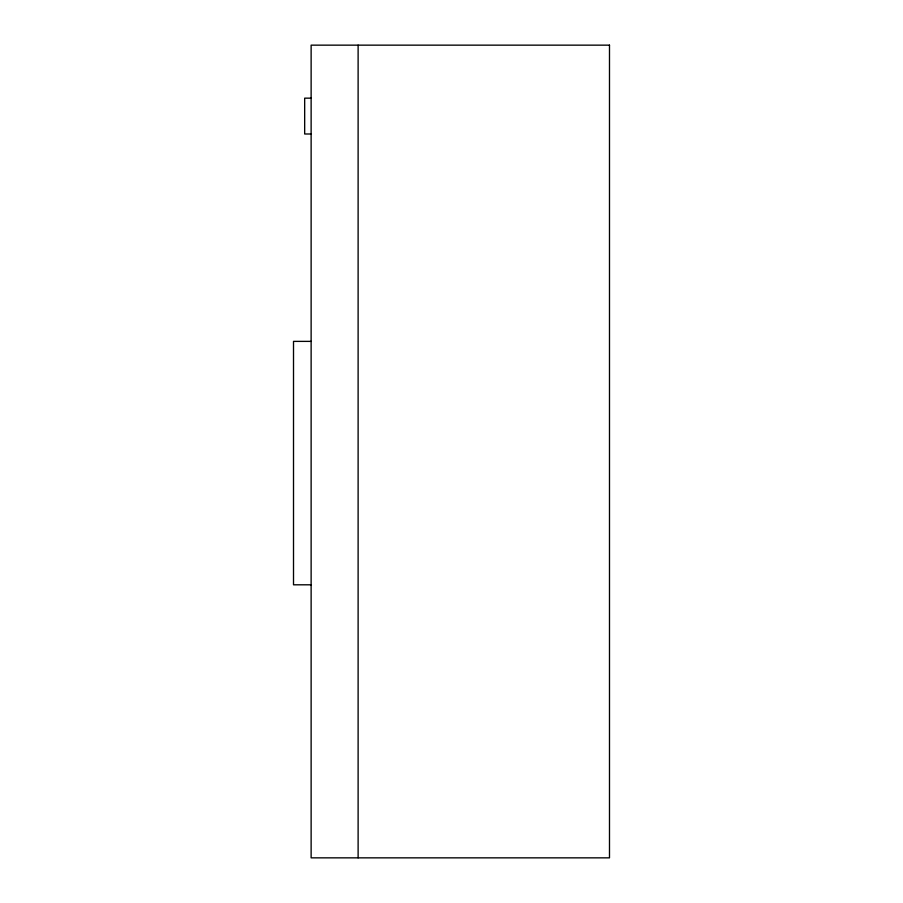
<?xml version="1.0" encoding="UTF-8"?>
<svg xmlns="http://www.w3.org/2000/svg" width="903" height="903" viewBox="0 0 903 903"><rect width="100%" height="100%" fill="white"/><g stroke="black" fill="none" stroke-linecap="round" stroke-linejoin="round"><path stroke-width="1.35" d="M311.129 98.156L304.672 98.156L304.672 133.994L311.129 133.994M311.129 341.379L293.509 341.379L293.509 584.805L311.129 584.805M358.119 45.15L358.119 857.85M609.491 45.15L311.129 45.15L311.129 857.85L609.491 857.85L609.491 45.15"/></g></svg>
